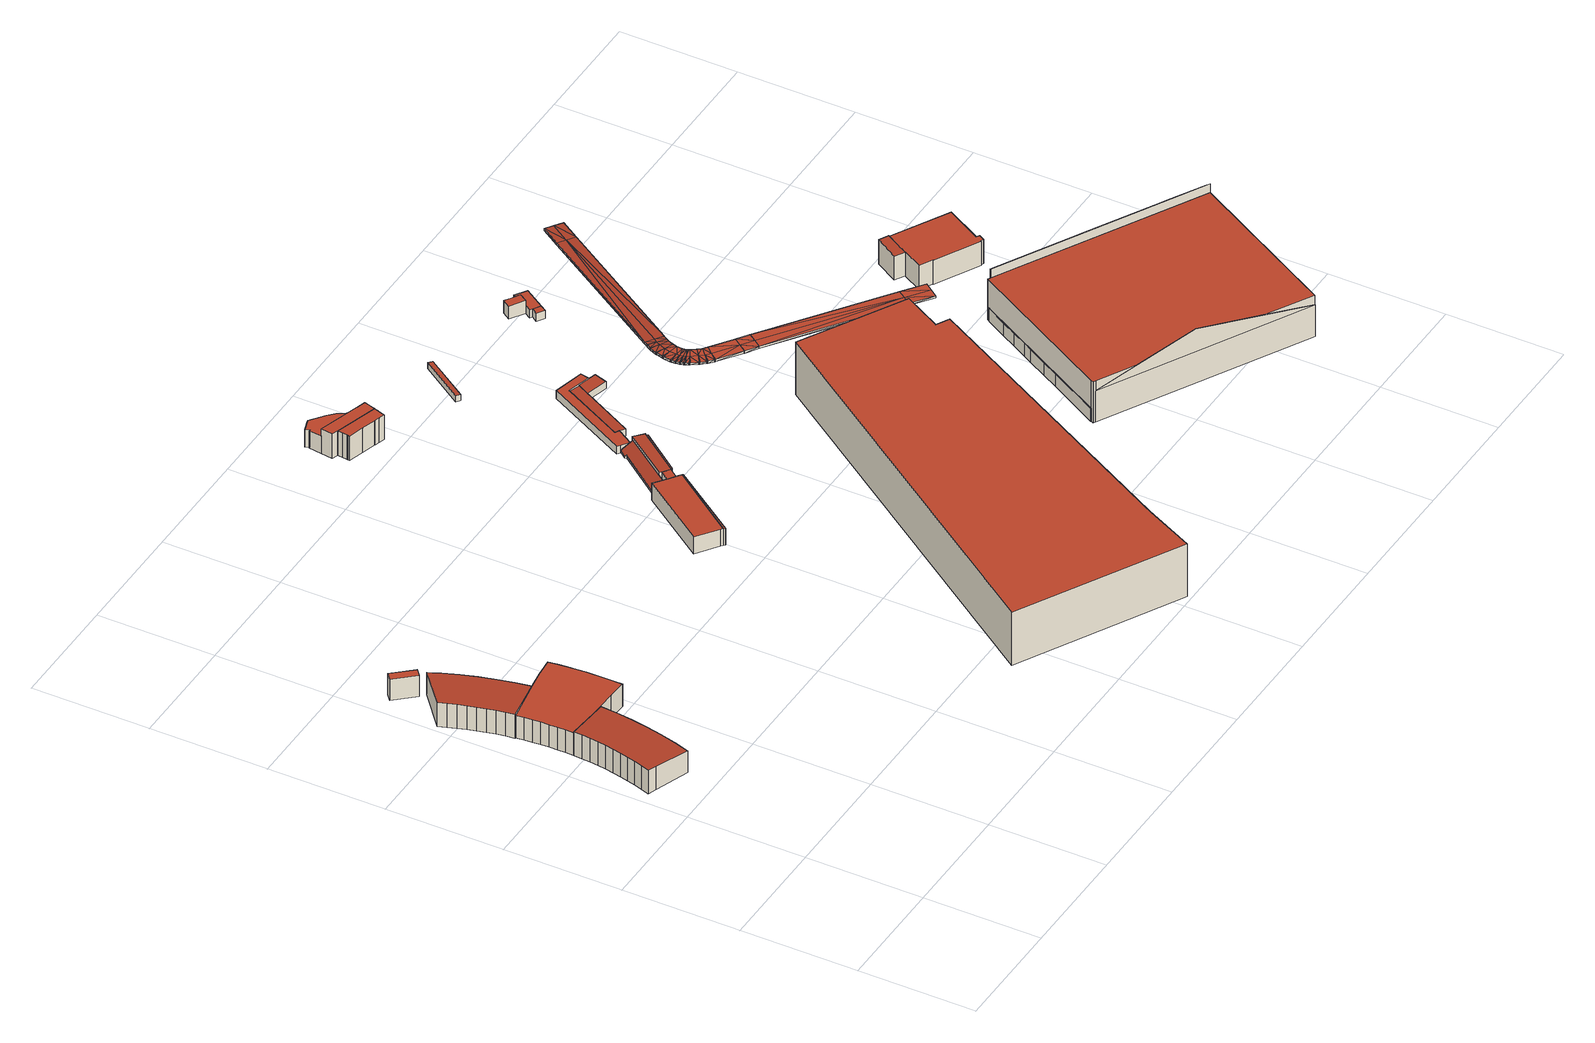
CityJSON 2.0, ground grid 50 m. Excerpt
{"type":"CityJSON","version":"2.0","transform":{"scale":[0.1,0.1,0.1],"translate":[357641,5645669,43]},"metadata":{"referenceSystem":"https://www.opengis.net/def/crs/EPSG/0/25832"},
"CityObjects":{
"building1":{"type":"Building","attributes":{"Gemeindeschluessel":"05315000","Geometrietyp2DReferenz":"3000","function":"31001_3030","roofType":"2100","measuredHeight":11.27},"geometry":[{"type":"Solid","lod":"2","boundaries":[[[[0,1,2,3]],[[4,5,1,0]],[[6,7,5,4]],[[8,9,7,6]],[[10,11,9,8]],[[12,13,11,10]],[[14,15,13,12]],[[16,17,15,14]],[[18,19,17,16]],[[20,21,19,18]],[[22,23,21,20]],[[24,25,23,22]],[[26,27,25,24]],[[28,29,27,26]],[[30,31,29,28]],[[32,33,31,30]],[[34,35,33,32]],[[36,37,35,34]],[[3,2,37,36]],[[34,32,30,28,26,24,22,20,18,16,14,12,10,8,6,4,0,3,36]],[[1,5,7,9,11,13,15,17,19,21,23,25,27,29,31,33,35,37,2]]]],"semantics":{"surfaces":[{"type":"WallSurface"},{"type":"RoofSurface"},{"type":"GroundSurface"}],"values":[[0,0,0,0,0,0,0,0,0,0,0,0,0,0,0,0,0,0,0,1,2]]}}]},
"building2":{"type":"Building","attributes":{"Gemeindeschluessel":"05315000","Geometrietyp2DReferenz":"3000","function":"31001_3030","roofType":"2100","measuredHeight":11.13},"geometry":[{"type":"Solid","lod":"2","boundaries":[[[[38,39,40,41]],[[42,43,39,38]],[[44,45,43,42]],[[46,47,45,44]],[[48,49,47,46]],[[50,51,49,48]],[[52,53,51,50]],[[54,55,53,52]],[[56,57,55,54]],[[58,59,57,56]],[[60,61,59,58]],[[62,63,61,60]],[[64,65,63,62]],[[66,67,65,64]],[[68,69,67,66]],[[41,40,69,68]],[[66,64,62,60,58,56,54,52,50,48,46,44,42,38,41,68]],[[39,43,45,47,49,51,53,55,57,59,61,63,65,67,69,40]]]],"semantics":{"surfaces":[{"type":"WallSurface"},{"type":"RoofSurface"},{"type":"GroundSurface"}],"values":[[0,0,0,0,0,0,0,0,0,0,0,0,0,0,0,0,1,2]]}}]},
"building3":{"type":"Building","attributes":{"Gemeindeschluessel":"05315000","Geometrietyp2DReferenz":"3000","function":"31001_3030","roofType":"1000","measuredHeight":10.63},"geometry":[{"type":"Solid","lod":"2","boundaries":[[[[70,71,72,73]],[[74,75,71,70]],[[76,77,75,74]],[[78,79,77,76]],[[80,81,79,78]],[[82,83,81,80]],[[84,85,83,82]],[[86,87,85,84]],[[88,89,87,86]],[[90,91,89,88]],[[92,23,91,90]],[[93,21,23,92]],[[94,95,21,93]],[[96,97,95,94]],[[98,99,97,96]],[[100,101,99,98]],[[102,103,101,100]],[[104,105,103,102]],[[106,107,105,104]],[[108,109,107,106]],[[73,72,109,108]],[[106,104,102,100,98,96,94,93,92,90,88,86,84,82,80,78,76,74,70,73,108]],[[71,75,77,79,81,83,85,87,89,91,23,21,95,97,99,101,103,105,107,109,72]]]],"semantics":{"surfaces":[{"type":"WallSurface"},{"type":"RoofSurface"},{"type":"GroundSurface"}],"values":[[0,0,0,0,0,0,0,0,0,0,0,0,0,0,0,0,0,0,0,0,0,1,2]]}}]},
"building4":{"type":"Building","attributes":{"Gemeindeschluessel":"05315000","Geometrietyp2DReferenz":"3000","function":"51009_1610","roofType":"1000","measuredHeight":9.95},"geometry":[{"type":"Solid","lod":"2","boundaries":[[[[110,111,112,113]],[[114,115,111,110]],[[116,117,115,114]],[[113,112,117,116]],[[114,110,113,116]],[[111,115,117,112]]]],"semantics":{"surfaces":[{"type":"WallSurface"},{"type":"RoofSurface"},{"type":"GroundSurface"}],"values":[[0,0,0,0,1,2]]}}]},
"building5":{"type":"Building","attributes":{"Gemeindeschluessel":"05315000","Geometrietyp2DReferenz":"3000","function":"31001_2000","roofType":"1000","measuredHeight":7.93},"address":[{"country":"Germany","locality":"Köln","thoroughfareNumber":"123","thoroughfareName":"Auenweg"}],"geometry":[{"type":"Solid","lod":"2","boundaries":[[[[118,119,120,121]],[[122,123,119,118]],[[124,125,123,122]],[[126,127,125,124]],[[128,129,127,126]],[[130,131,129,128]],[[132,133,131,130]],[[121,120,133,132]],[[130,128,126,124,122,118,121,132]],[[119,123,125,127,129,131,133,120]]]],"semantics":{"surfaces":[{"type":"WallSurface"},{"type":"RoofSurface"},{"type":"GroundSurface"}],"values":[[0,0,0,0,0,0,0,0,1,2]]}}]},
"building6":{"type":"Building","attributes":{"Gemeindeschluessel":"05315000","Geometrietyp2DReferenz":"3000","function":"51009_1610","roofType":"1000","measuredHeight":7.94},"geometry":[{"type":"Solid","lod":"2","boundaries":[[[[134,135,136,137]],[[138,139,135,134]],[[140,141,139,138]],[[137,136,141,140]],[[138,134,137,140]],[[135,139,141,136]]]],"semantics":{"surfaces":[{"type":"WallSurface"},{"type":"RoofSurface"},{"type":"GroundSurface"}],"values":[[0,0,0,0,1,2]]}}]},
"building7":{"type":"Building","attributes":{"Gemeindeschluessel":"05315000","Geometrietyp2DReferenz":"3000","function":"31001_2000"},"children":["building7-1","building7-2","building7-3"]},
"building7-1":{"type":"BuildingPart","attributes":{"roofType":"1000","measuredHeight":11.49},"parents":["building7"],"geometry":[{"type":"Solid","lod":"2","boundaries":[[[[142,143,144,145]],[[146,147,143,142]],[[148,149,147,146]],[[150,151,149,148]],[[152,153,151,150]],[[154,155,153,152]],[[156,157,155,154]],[[158,159,157,156]],[[160,161,159,158]],[[162,163,161,160]],[[164,165,163,162]],[[166,167,165,164]],[[164,162,160,158,156,154,152,150,148,146,142,145,166]],[[144,143,147,149,151,153,155,157,159,161,163,165,167]],[[167,166,145,144]]]],"semantics":{"surfaces":[{"type":"WallSurface"},{"type":"RoofSurface"},{"type":"GroundSurface"},{"type":"ClosureSurface"}],"values":[[0,0,0,0,0,0,0,0,0,0,0,0,1,2,3]]}}]},
"building7-2":{"type":"BuildingPart","attributes":{"roofType":"1000","measuredHeight":8.17},"parents":["building7"],"geometry":[{"type":"Solid","lod":"2","boundaries":[[[[168,169,170,171]],[[172,173,169,168]],[[174,175,173,172]],[[176,177,175,174]],[[178,179,177,176]],[[180,181,179,178]],[[182,183,181,180]],[[184,185,183,182]],[[171,170,186,187]],[[184,182,180,178,176,174,172,168,171,187]],[[169,173,175,177,179,181,183,185,186,170]],[[185,184,187,186]]]],"semantics":{"surfaces":[{"type":"WallSurface"},{"type":"RoofSurface"},{"type":"GroundSurface"},{"type":"ClosureSurface"}],"values":[[0,0,0,0,0,0,0,0,0,1,2,3]]}}]},
"building7-3":{"type":"BuildingPart","attributes":{"roofType":"1000","measuredHeight":11.59},"parents":["building7"],"geometry":[{"type":"Solid","lod":"2","boundaries":[[[[188,189,185,184,190]],[[191,192,189,188]],[[193,194,192,191]],[[195,145,144,194,193]],[[167,166,196]],[[197,198,167,196]],[[199,187,186,198,197]],[[197,196,195,193,191,188,190,199]],[[189,192,194,144,167,198,186,185]],[[145,195,196,166]],[[167,144,145,166]],[[187,199,190,184]],[[185,186,187,184]]]],"semantics":{"surfaces":[{"type":"WallSurface"},{"type":"RoofSurface"},{"type":"GroundSurface"},{"type":"ClosureSurface"}],"values":[[0,0,0,0,0,0,0,1,2,0,3,0,3]]}}]},
"building8":{"type":"Building","attributes":{"Gemeindeschluessel":"05315000","Geometrietyp2DReferenz":"3000","function":"51009_1610","roofType":"5000","measuredHeight":4.58},"geometry":[{"type":"Solid","lod":"2","boundaries":[[[[200,201,202,203]],[[204,205,201,200]],[[206,207,205,204]],[[208,209,207,206]],[[210,211,209,208]],[[212,213,211,210]],[[214,215,213,212]],[[216,217,215,214]],[[218,219,217,216]],[[203,202,219,218]],[[220,221,204,222,223,224]],[[225,226,227,223,222,200,228,229]],[[224,223,227]],[[230,226,225,231]],[[230,231,214,212]],[[231,225,216,214]],[[226,230,212,210]],[[229,228,203,218]],[[228,200,203]],[[220,224,227,226,210,208]],[[225,229,218,216]],[[221,206,204]],[[222,204,200]],[[221,220,208,206]],[[201,205,207,209,211,213,215,217,219,202]]]],"semantics":{"surfaces":[{"type":"WallSurface"},{"type":"RoofSurface"},{"type":"GroundSurface"}],"values":[[0,0,0,0,0,0,0,0,0,0,1,1,1,1,0,0,0,0,0,0,0,0,0,0,2]]}}]},
"building9":{"type":"Building","attributes":{"Gemeindeschluessel":"05315000","Geometrietyp2DReferenz":"3000","function":"31001_2000","roofType":"1000","measuredHeight":24.91},"geometry":[{"type":"Solid","lod":"2","boundaries":[[[[232,233,234,235]],[[236,237,233,232]],[[238,239,237,236]],[[240,241,239,238]],[[242,243,241,240]],[[244,245,243,242]],[[235,234,245,244]],[[242,240,238,236,232,235,244]],[[233,237,239,241,243,245,234]]]],"semantics":{"surfaces":[{"type":"WallSurface"},{"type":"RoofSurface"},{"type":"GroundSurface"}],"values":[[0,0,0,0,0,0,0,1,2]]}}]},
"building10":{"type":"Building","attributes":{"Gemeindeschluessel":"05315000","Geometrietyp2DReferenz":"3000","function":"31001_2000"},"children":["building10-1","building10-2"]},
"building10-1":{"type":"BuildingPart","attributes":{"roofType":"2100","measuredHeight":6.39},"parents":["building10"],"geometry":[{"type":"Solid","lod":"2","boundaries":[[[[246,247,248,249]],[[250,251,247,246]],[[252,253,251,250]],[[254,255,253,252]],[[256,257,255,254]],[[258,259,257,256]],[[256,254,252,250,246,249,258]],[[247,251,253,255,257,259,248]],[[259,258,249,248]]]],"semantics":{"surfaces":[{"type":"WallSurface"},{"type":"RoofSurface"},{"type":"GroundSurface"},{"type":"ClosureSurface"}],"values":[[0,0,0,0,0,0,1,2,3]]}}]},
"building10-2":{"type":"BuildingPart","attributes":{"roofType":"9999","measuredHeight":6.32},"parents":["building10"],"geometry":[{"type":"Solid","lod":"2","boundaries":[[[[260,249,261,262]],[[249,248,263,261]],[[249,260,258]],[[262,264,259,258,260]],[[261,263,264,262]],[[259,248,249,258]],[[248,259,264,263]]]],"semantics":{"surfaces":[{"type":"RoofSurface"},{"type":"WallSurface"},{"type":"GroundSurface"}],"values":[[0,1,1,1,1,1,2]]}}]},
"building11":{"type":"Building","attributes":{"Gemeindeschluessel":"05315000","Geometrietyp2DReferenz":"3000","function":"51009_1610","roofType":"1000","measuredHeight":5.88},"geometry":[{"type":"Solid","lod":"2","boundaries":[[[[254,255,257,256]],[[265,266,255,254]],[[267,268,266,265]],[[256,257,268,267]],[[265,254,256,267]],[[255,266,268,257]]]],"semantics":{"surfaces":[{"type":"WallSurface"},{"type":"RoofSurface"},{"type":"GroundSurface"}],"values":[[0,0,0,0,1,2]]}}]},
"building12":{"type":"Building","attributes":{"Gemeindeschluessel":"05315000","Geometrietyp2DReferenz":"3000","function":"51009_1610","roofType":"1000","measuredHeight":3.52},"geometry":[{"type":"Solid","lod":"2","boundaries":[[[[269,270,271,272]],[[273,274,270,269]],[[275,276,274,273]],[[277,278,276,275]],[[279,280,278,277]],[[281,282,280,279]],[[283,284,282,281]],[[285,286,284,283]],[[287,288,286,285]],[[272,271,288,287]],[[285,283,281,279,277,275,273,269,272,287]],[[270,274,276,278,280,282,284,286,288,271]]]],"semantics":{"surfaces":[{"type":"WallSurface"},{"type":"RoofSurface"},{"type":"GroundSurface"}],"values":[[0,0,0,0,0,0,0,0,0,0,1,2]]}}]},
"building13":{"type":"Building","attributes":{"Gemeindeschluessel":"05315000","Geometrietyp2DReferenz":"3000","function":"31001_3010"},"address":[{"country":"Germany","locality":"Köln","thoroughfareNumber":"125","thoroughfareName":"Auenweg"}],"children":["building13-1","building13-2"]},
"building13-1":{"type":"BuildingPart","attributes":{"roofType":"2100","measuredHeight":3.65},"parents":["building13"],"geometry":[{"type":"Solid","lod":"2","boundaries":[[[[289,290,291,292,293]],[[294,295,290,289]],[[296,297,295,294]],[[298,299,297,296]],[[294,289,293,298,296]],[[291,290,295,297,299]],[[298,293,292]],[[291,299,298,292]]]],"semantics":{"surfaces":[{"type":"WallSurface"},{"type":"RoofSurface"},{"type":"GroundSurface"},{"type":"ClosureSurface"}],"values":[[0,0,0,0,1,2,0,3]]}}]},
"building13-2":{"type":"BuildingPart","attributes":{"roofType":"2100","measuredHeight":3.66},"parents":["building13"],"geometry":[{"type":"Solid","lod":"2","boundaries":[[[[300,301,302,303]],[[304,305,301,300]],[[306,307,305,304]],[[292,291,307,306]],[[303,302,299,298]],[[292,306,304,300,303,298]],[[301,305,307,291,299,302]],[[298,299,291,292]]]],"semantics":{"surfaces":[{"type":"WallSurface"},{"type":"RoofSurface"},{"type":"GroundSurface"},{"type":"ClosureSurface"}],"values":[[0,0,0,0,0,1,2,3]]}}]},
"building14":{"type":"Building","attributes":{"Gemeindeschluessel":"05315000","Geometrietyp2DReferenz":"3000","function":"51009_1610","roofType":"2100","measuredHeight":2.93},"geometry":[{"type":"Solid","lod":"2","boundaries":[[[[308,309,310,311]],[[312,313,309,308]],[[314,315,313,312]],[[311,310,315,314]],[[312,308,311,314]],[[309,313,315,310]]]],"semantics":{"surfaces":[{"type":"WallSurface"},{"type":"RoofSurface"},{"type":"GroundSurface"}],"values":[[0,0,0,0,1,2]]}}]},
"building15":{"type":"Building","attributes":{"Gemeindeschluessel":"05315000","Geometrietyp2DReferenz":"3000","function":"51009_1610","roofType":"9999","measuredHeight":6},"geometry":[{"type":"Solid","lod":"2","boundaries":[[[[316,317,318,319,320,321]],[[319,322,323,320]],[[318,324,322,319]],[[317,325,324,318]],[[316,326,325,317]],[[321,327,326,316]],[[320,323,327,321]],[[322,324,325,326,327,323]]]],"semantics":{"surfaces":[{"type":"RoofSurface"},{"type":"WallSurface"},{"type":"GroundSurface"}],"values":[[0,1,1,1,1,1,1,2]]}}]},
"building16":{"type":"Building","attributes":{"Gemeindeschluessel":"05315000","Geometrietyp2DReferenz":"3000","function":"31001_2000"},"children":["building16-1","building16-2"]},
"building16-1":{"type":"BuildingPart","attributes":{"roofType":"1000","measuredHeight":3.69},"parents":["building16"],"geometry":[{"type":"Solid","lod":"2","boundaries":[[[[328,329,330,331]],[[332,333,334,335]],[[331,330,333,332]],[[335,328,331,332]],[[329,334,333,330]],[[329,328,335,334]]]],"semantics":{"surfaces":[{"type":"WallSurface"},{"type":"RoofSurface"},{"type":"GroundSurface"},{"type":"ClosureSurface"}],"values":[[0,0,0,1,2,3]]}}]},
"building16-2":{"type":"BuildingPart","attributes":{"roofType":"1000","measuredHeight":3.75},"parents":["building16"],"geometry":[{"type":"Solid","lod":"2","boundaries":[[[[336,337,338,339]],[[335,334,337,336]],[[340,341,329,328]],[[342,343,341,340]],[[344,345,343,342]],[[346,347,345,344]],[[339,338,347,346]],[[344,342,340,328,335,336,339,346]],[[337,334,329,341,343,345,347,338]],[[329,334,335,328]]]],"semantics":{"surfaces":[{"type":"WallSurface"},{"type":"RoofSurface"},{"type":"GroundSurface"},{"type":"ClosureSurface"}],"values":[[0,0,0,0,0,0,0,1,2,3]]}}]},
"building17":{"type":"Building","attributes":{"Geometrietyp2DReferenz":"2000","Gemeindeschluessel":"05315000","function":"53001_1800","roofType":"9999","measuredHeight":1},"geometry":[{"type":"Solid","lod":"2","boundaries":[[[[348,349,350]],[[349,351,350]],[[352,353,348]],[[353,349,348]],[[354,355,352]],[[355,353,352]],[[356,357,354]],[[357,355,354]],[[358,359,356]],[[359,357,356]],[[360,361,358]],[[361,359,358]],[[362,363,360]],[[363,361,360]],[[364,365,362]],[[365,363,362]],[[366,367,364]],[[367,365,364]],[[368,369,366]],[[369,367,366]],[[370,371,368]],[[371,369,368]],[[372,373,370]],[[373,371,370]],[[374,375,372]],[[375,373,372]],[[376,377,374]],[[377,375,374]],[[378,379,376]],[[379,377,376]],[[380,381,378]],[[381,379,378]],[[382,383,380]],[[383,381,380]],[[384,385,382]],[[385,383,382]],[[386,387,384]],[[387,385,384]],[[388,389,386]],[[389,387,386]],[[390,391,388]],[[391,389,388]],[[392,393,390]],[[393,391,390]],[[394,395,392]],[[395,393,392]],[[396,397,394]],[[397,395,394]],[[398,399,396]],[[399,397,396]],[[400,401,398]],[[401,399,398]],[[402,403,400]],[[403,401,400]],[[404,405,402]],[[405,403,402]],[[406,407,404]],[[407,405,404]],[[408,409,406]],[[409,407,406]],[[410,411,408]],[[411,409,408]],[[412,413,410]],[[413,411,410]],[[414,415,412]],[[415,413,412]],[[416,417,414]],[[417,415,414]],[[418,419,416]],[[419,417,416]],[[420,421,418]],[[421,419,418]],[[422,423,420]],[[423,421,420]],[[424,425,422]],[[425,423,422]],[[426,427,424]],[[427,425,424]],[[428,429,426]],[[429,427,426]],[[430,431,428]],[[431,429,428]],[[432,433,430]],[[433,431,430]],[[434,435,432]],[[435,433,432]],[[436,437,434]],[[437,435,434]],[[438,439,436]],[[439,437,436]],[[440,441,438]],[[441,439,438]],[[442,443,440]],[[443,441,440]],[[444,445,442]],[[445,443,442]],[[446,447,444]],[[447,445,444]],[[448,449,446]],[[449,447,446]],[[450,451,448]],[[451,449,448]],[[452,453,450]],[[453,451,450]],[[454,455,452]],[[455,453,452]],[[456,457,454]],[[457,455,454]],[[458,459,456]],[[459,457,456]],[[460,461,458]],[[461,459,458]],[[462,463,460]],[[463,461,460]],[[464,465,462]],[[465,463,462]],[[466,467,464]],[[467,465,464]],[[468,469,466]],[[469,467,466]],[[470,471,468]],[[471,469,468]],[[472,473,470]],[[473,471,470]],[[474,475,472]],[[475,473,472]],[[476,477,474]],[[477,475,474]],[[478,479,476]],[[479,477,476]],[[480,481,478]],[[481,479,478]],[[482,483,480]],[[483,481,480]],[[350,351,482]],[[351,483,482]],[[353,484,351]],[[353,351,349]],[[355,485,484]],[[355,484,353]],[[359,486,485]],[[359,485,357]],[[357,485,355]],[[361,487,486]],[[361,486,359]],[[363,488,487]],[[363,487,361]],[[489,488,365]],[[365,488,363]],[[490,489,365]],[[490,365,367]],[[491,490,367]],[[491,367,369]],[[492,491,371]],[[371,491,369]],[[493,492,371]],[[493,371,373]],[[494,493,375]],[[375,493,373]],[[495,494,375]],[[495,375,377]],[[496,495,379]],[[379,495,377]],[[497,496,379]],[[497,379,381]],[[498,497,381]],[[498,381,383]],[[499,498,383]],[[499,383,385]],[[499,385,387]],[[500,499,387]],[[500,387,389]],[[393,500,389]],[[393,389,391]],[[484,481,483]],[[484,483,351]],[[485,479,484]],[[484,479,481]],[[486,475,477]],[[486,477,479]],[[486,479,485]],[[487,469,471]],[[487,471,486]],[[486,471,473]],[[486,473,475]],[[488,463,465]],[[488,465,487]],[[487,465,467]],[[487,467,469]],[[459,461,488]],[[488,461,463]],[[459,488,489]],[[459,489,457]],[[455,457,489]],[[455,489,490]],[[455,490,453]],[[453,490,451]],[[449,451,490]],[[449,490,491]],[[491,445,447]],[[491,447,449]],[[443,445,491]],[[443,491,492]],[[492,439,441]],[[492,441,443]],[[437,439,492]],[[437,492,493]],[[493,433,435]],[[493,435,437]],[[431,433,493]],[[431,493,494]],[[431,494,429]],[[429,494,427]],[[425,427,494]],[[425,494,423]],[[423,494,495]],[[423,495,421]],[[419,421,495]],[[419,495,417]],[[417,495,496]],[[417,496,415]],[[413,415,496]],[[413,496,411]],[[411,496,497]],[[411,497,409]],[[407,409,497]],[[407,497,498]],[[407,498,405]],[[405,498,403]],[[401,403,498]],[[401,498,399]],[[399,498,499]],[[397,399,500]],[[500,399,499]],[[395,397,500]],[[395,500,393]],[[352,350,501]],[[352,348,350]],[[354,501,502]],[[354,352,501]],[[358,502,503]],[[358,356,502]],[[356,354,502]],[[360,503,504]],[[360,358,503]],[[362,504,505]],[[362,360,504]],[[506,364,505]],[[364,362,505]],[[507,364,506]],[[507,366,364]],[[508,366,507]],[[508,368,366]],[[509,370,508]],[[370,368,508]],[[510,370,509]],[[510,372,370]],[[511,374,510]],[[374,372,510]],[[512,374,511]],[[512,376,374]],[[513,378,512]],[[378,376,512]],[[514,378,513]],[[514,380,378]],[[515,380,514]],[[515,382,380]],[[516,382,515]],[[516,384,382]],[[516,386,384]],[[517,386,516]],[[517,388,386]],[[392,388,517]],[[392,390,388]],[[501,482,480]],[[501,350,482]],[[502,501,478]],[[501,480,478]],[[503,476,474]],[[503,478,476]],[[503,502,478]],[[504,470,468]],[[504,503,470]],[[503,472,470]],[[503,474,472]],[[505,464,462]],[[505,504,464]],[[504,466,464]],[[504,468,466]],[[458,505,460]],[[505,462,460]],[[458,506,505]],[[458,456,506]],[[454,506,456]],[[454,507,506]],[[454,452,507]],[[452,450,507]],[[448,507,450]],[[448,508,507]],[[508,446,444]],[[508,448,446]],[[442,508,444]],[[442,509,508]],[[509,440,438]],[[509,442,440]],[[436,509,438]],[[436,510,509]],[[510,434,432]],[[510,436,434]],[[430,510,432]],[[430,511,510]],[[430,428,511]],[[428,426,511]],[[424,511,426]],[[424,422,511]],[[422,512,511]],[[422,420,512]],[[418,512,420]],[[418,416,512]],[[416,513,512]],[[416,414,513]],[[412,513,414]],[[412,410,513]],[[410,514,513]],[[410,408,514]],[[406,514,408]],[[406,515,514]],[[406,404,515]],[[404,402,515]],[[400,515,402]],[[400,398,515]],[[398,516,515]],[[396,517,398]],[[517,516,398]],[[394,517,396]],[[394,392,517]]]],"semantics":{"surfaces":[{"type":"WallSurface"},{"type":"GroundSurface"},{"type":"RoofSurface"}],"values":[[0,0,0,0,0,0,0,0,0,0,0,0,0,0,0,0,0,0,0,0,0,0,0,0,0,0,0,0,0,0,0,0,0,0,0,0,0,0,0,0,0,0,0,0,0,0,0,0,0,0,0,0,0,0,0,0,0,0,0,0,0,0,0,0,0,0,0,0,0,0,0,0,0,0,0,0,0,0,0,0,0,0,0,0,0,0,0,0,0,0,0,0,0,0,0,0,0,0,0,0,0,0,0,0,0,0,0,0,0,0,0,0,0,0,0,0,0,0,0,0,0,0,0,0,0,0,0,0,0,0,0,0,0,0,0,0,1,1,1,1,1,1,1,1,1,1,1,1,1,1,1,1,1,1,1,1,1,1,1,1,1,1,1,1,1,1,1,1,1,1,1,1,1,1,1,1,1,1,1,1,1,1,1,1,1,1,1,1,1,1,1,1,1,1,1,1,1,1,1,1,1,1,1,1,1,1,1,1,1,1,1,1,1,1,1,1,1,1,1,1,1,1,1,1,1,1,1,1,1,1,1,1,1,1,1,1,2,2,2,2,2,2,2,2,2,2,2,2,2,2,2,2,2,2,2,2,2,2,2,2,2,2,2,2,2,2,2,2,2,2,2,2,2,2,2,2,2,2,2,2,2,2,2,2,2,2,2,2,2,2,2,2,2,2,2,2,2,2,2,2,2,2,2,2,2,2,2,2,2,2,2,2,2,2,2,2,2,2,2,2,2,2,2,2,2,2,2,2,2,2,2,2,2,2,2,2]]}}]},
"building18":{"type":"Building","attributes":{"name":"5","Gemeindeschluessel":"05315000","Geometrietyp2DReferenz":"3000","function":"31001_2000"},"children":["building18-1","building18-2","building18-3","building18-4"]},
"building18-1":{"type":"BuildingPart","attributes":{"roofType":"9999","measuredHeight":6.01},"parents":["building18"],"geometry":[{"type":"Solid","lod":"2","boundaries":[[[[518,519,520,521,522,523,524,525,526,527,528]],[[526,529,530,527]],[[525,531,529,526]],[[524,532,531,525]],[[523,533,532,524]],[[522,534,533,523]],[[521,535,534,522]],[[520,536,535,521]],[[519,537,536,520]],[[518,538,537,519]],[[527,530,539,528]],[[538,518,528,539]],[[529,531,532,533,534,535,536,537,538,539,530]]]],"semantics":{"surfaces":[{"type":"RoofSurface"},{"type":"WallSurface"},{"type":"GroundSurface"}],"values":[[0,1,1,1,1,1,1,1,1,1,1,1,2]]}}]},
"building18-2":{"type":"BuildingPart","attributes":{"roofType":"1000","measuredHeight":19.18},"parents":["building18"],"geometry":[{"type":"Solid","lod":"2","boundaries":[[[[540,528,539,541,542]],[[543,544,538,518,545]],[[546,547,548,549,550]],[[542,541,551,552,553]],[[554,555,546,550,543,545,540,542,553]],[[539,538,544,549,548,551,541]],[[528,540,545,518]],[[538,539,528,518]],[[544,543,550,549]],[[554,553,552]],[[546,555,547]],[[551,548,547,552]],[[547,555,554,552]]]],"semantics":{"surfaces":[{"type":"WallSurface"},{"type":"RoofSurface"},{"type":"GroundSurface"},{"type":"ClosureSurface"}],"values":[[0,0,0,0,1,2,0,3,3,0,0,3,3]]}}]},
"building18-3":{"type":"BuildingPart","attributes":{"roofType":"3100","measuredHeight":25.53},"parents":["building18"],"geometry":[{"type":"Solid","lod":"2","boundaries":[[[[556,557,548,547]],[[558,559,557,556]],[[552,551,559,558]],[[556,560,558]],[[556,547,555,561]],[[561,560,556]],[[560,561,554,552]],[[552,558,560]],[[557,559,551,548]],[[551,552,547,548]],[[561,555,554]],[[554,555,547,552]]]],"semantics":{"surfaces":[{"type":"WallSurface"},{"type":"RoofSurface"},{"type":"GroundSurface"},{"type":"ClosureSurface"}],"values":[[0,0,0,0,1,1,1,1,2,3,0,3]]}}]},
"building18-4":{"type":"BuildingPart","attributes":{"roofType":"1000","measuredHeight":23.21},"parents":["building18"],"geometry":[{"type":"Solid","lod":"2","boundaries":[[[[562,563,564,565]],[[566,567,563,562]],[[568,569,567,566]],[[570,571,569,568]],[[572,573,571,570]],[[574,575,573,572]],[[576,577,575,574]],[[578,550,549,577,576]],[[565,564,544,543,579]],[[578,576,574,572,570,568,566,562,565,579]],[[563,567,569,571,573,575,577,549,544,564]],[[550,578,579,543]],[[544,549,550,543]]]],"semantics":{"surfaces":[{"type":"WallSurface"},{"type":"RoofSurface"},{"type":"GroundSurface"},{"type":"ClosureSurface"}],"values":[[0,0,0,0,0,0,0,0,0,1,2,0,3]]}}]},
"building19":{"type":"Building","attributes":{"Gemeindeschluessel":"05315000","Geometrietyp2DReferenz":"3000","function":"31001_2500"},"children":["building19-1","building19-2"]},
"building19-1":{"type":"BuildingPart","attributes":{"roofType":"2100","measuredHeight":11.68},"parents":["building19"],"geometry":[{"type":"Solid","lod":"2","boundaries":[[[[580,581,582,583]],[[584,585,586,581,580]],[[583,582,587,588]],[[589,584,580,583,588]],[[581,586,587,582]],[[585,584,589]],[[587,586,585,589,588]]]],"semantics":{"surfaces":[{"type":"WallSurface"},{"type":"RoofSurface"},{"type":"GroundSurface"},{"type":"ClosureSurface"}],"values":[[0,0,0,1,2,0,3]]}}]},
"building19-2":{"type":"BuildingPart","attributes":{"roofType":"1000","measuredHeight":11.36},"parents":["building19"],"geometry":[{"type":"Solid","lod":"2","boundaries":[[[[590,591,586,585]],[[592,593,591,590]],[[594,595,593,592]],[[596,597,595,594]],[[598,599,597,596]],[[600,601,599,598]],[[602,603,601,600]],[[604,605,603,602]],[[606,607,605,604]],[[608,588,587,607,606]],[[604,602,600,598,596,594,592,590,585,589,608,606]],[[586,591,593,595,597,599,601,603,605,607,587]],[[588,608,589]],[[587,588,589,585,586]]]],"semantics":{"surfaces":[{"type":"WallSurface"},{"type":"RoofSurface"},{"type":"GroundSurface"},{"type":"ClosureSurface"}],"values":[[0,0,0,0,0,0,0,0,0,0,1,2,0,3]]}}]}
},
"vertices":[
[37,1212,143],[37,1212,31],[25,1178,31],[25,1178,143],[48,1247,143],[48,1247,31],[57,1282,142],[57,1282,31],[66,1317,142],[66,1317,31],[73,1352,142],[73,1352,31],[80,1388,143],[80,1388,31],[85,1423,143],[85,1423,31],[89,1459,143],[89,1459,31],[92,1495,143],[92,1495,31],[94,1531,143],[94,1531,31],[286,1522,134],[286,1522,31],[282,1453,133],[282,1453,31],[273,1384,133],[273,1384,31],[262,1315,133],[262,1315,31],[248,1247,133],[248,1247,31],[230,1179,133],[230,1179,31],[209,1112,133],[209,1112,31],[63,1165,141],[63,1165,31],
[75,1808,142],[75,1808,30],[81,1771,30],[81,1771,142],[68,1845,142],[68,1845,30],[59,1881,141],[59,1881,30],[50,1917,141],[50,1917,30],[40,1953,141],[40,1953,30],[29,1989,141],[29,1989,30],[16,2024,142],[16,2024,30],[3,2059,142],[3,2059,30],[152,2186,134],[152,2186,30],[175,2138,133],[175,2138,30],[201,2073,133],[201,2073,30],[223,2007,133],[223,2007,30],[242,1939,133],[242,1939,30],[258,1871,133],[258,1871,30],[270,1804,133],[270,1804,30],
[420,1822,137],[420,1822,31],[343,1815,31],[343,1815,137],[426,1784,137],[426,1784,31],[430,1746,137],[430,1746,31],[434,1707,137],[434,1707,31],[437,1669,137],[437,1669,31],[438,1631,137],[438,1631,31],[439,1592,137],[439,1592,31],[439,1554,137],[439,1554,31],[438,1515,137],[438,1515,31],[359,1519,137],[359,1519,31],[286,1522,137],[94,1531,137],[95,1566,137],[95,1566,31],[95,1600,137],[95,1600,31],[94,1634,137],[94,1634,31],[92,1669,137],[92,1669,31],[89,1703,137],[89,1703,31],[86,1737,137],[86,1737,31],[81,1771,137],[81,1771,31],[270,1804,137],[270,1804,31],
[81,2313,130],[81,2313,31],[53,2289,31],[53,2289,130],[154,2227,130],[154,2227,31],[127,2204,130],[127,2204,31],
[1457,1662,110],[1457,1662,31],[1464,1657,31],[1464,1657,110],[1367,1728,110],[1367,1728,31],[1575,2020,110],[1575,2020,31],[1587,2011,110],[1587,2011,31],[1631,1978,110],[1631,1978,31],[1662,1956,110],[1662,1956,31],[1674,1947,110],[1674,1947,31],
[1674,1947,109],[1674,1947,30],[1464,1657,30],[1464,1657,109],[1678,1944,109],[1678,1944,30],[1472,1651,109],[1472,1651,30],
[1426,3099,144],[1426,3099,29],[1430,3114,29],[1430,3114,144],[1424,3094,144],[1424,3094,29],[1415,3065,144],[1415,3065,29],[1390,3072,144],[1390,3072,29],[1370,3078,144],[1370,3078,29],[1367,3079,144],[1367,3079,29],[1307,3096,144],[1307,3096,29],[1241,3115,144],[1241,3115,29],[1242,3122,144],[1242,3122,29],[1242,3127,144],[1242,3127,29],[1245,3147,144],[1245,3147,29],[1247,3169,144],[1247,3169,29],
[1239,3281,111],[1239,3281,29],[1234,3282,29],[1234,3282,111],[1232,3300,111],[1232,3300,29],[1280,3316,111],[1280,3316,29],[1285,3318,111],[1285,3318,29],[1345,3273,111],[1345,3273,29],[1374,3245,111],[1374,3245,29],[1394,3213,111],[1394,3213,29],[1403,3176,111],[1403,3176,29],[1227,3229,29],[1227,3229,111],
[1445,3164,145],[1445,3164,29],[1403,3176,145],[1437,3136,145],[1437,3136,29],[1433,3125,145],[1433,3125,29],[1430,3114,145],[1247,3169,145],[1220,3177,145],[1220,3177,29],[1227,3229,145],
[1744,2228,41],[1744,2228,33],[1748,2222,33],[1748,2222,41],[1768,2259,41],[1768,2259,33],[1799,2235,41],[1799,2235,33],[1806,2231,41],[1806,2231,33],[1664,2039,41],[1664,2039,33],[1672,2033,41],[1672,2033,33],[1631,1978,41],[1631,1978,33],[1623,1984,41],[1623,1984,33],[1587,2011,41],[1587,2011,33],[1806,2231,51],[1799,2235,50],[1768,2259,42],[1801,2226,78],[1802,2226,75],[1623,1984,78],[1664,2039,78],[1664,2040,78],[1748,2222,47],[1587,2011,43],[1672,2033,52],[1631,1978,53],
[1355,374,278],[1355,374,29],[2031,5,29],[2031,5,278],[2388,1860,278],[2388,1860,29],[2819,1620,278],[2819,1620,29],[2730,1457,278],[2730,1457,29],[2784,1427,278],[2784,1427,29],[2135,221,278],[2135,221,29],
[1664,2039,92],[1664,2039,28],[1672,2033,28],[1672,2033,91],[1806,2231,92],[1806,2231,28],[1848,2200,87],[1848,2200,28],[1843,2193,87],[1843,2193,28],[1706,2008,87],[1706,2008,28],[1703,2010,87],[1703,2010,28],
[1703,2010,91],[1631,1978,91],[1662,1956,91],[1631,1978,28],[1662,1956,28],
[1847,2187,87],[1847,2187,28],[1716,2011,87],[1716,2011,28],
[1819,2268,65],[1819,2268,29],[1843,2306,29],[1843,2306,65],[1799,2235,65],[1799,2235,29],[1768,2259,65],[1768,2259,29],[1754,2269,65],[1754,2269,29],[1939,2627,65],[1939,2627,29],[2071,2596,65],[2071,2596,29],[2063,2557,65],[2063,2557,29],[1962,2584,65],[1962,2584,29],[1825,2315,65],[1825,2315,29],
[2063,2557,64],[2063,2557,27],[2012,2570,27],[2012,2570,60],[2012,2570,64],[2095,2548,64],[2095,2548,27],[2081,2494,60],[2081,2494,27],[1986,2519,60],[1986,2519,27],
[1843,2306,62],[1843,2306,27],[1869,2293,27],[1869,2293,60],[1825,2315,64],[1825,2315,27],[1962,2584,64],[1962,2584,27],
[1742,2944,55],[1742,2944,26],[1760,2932,26],[1760,2932,53],[1868,3131,55],[1868,3131,26],[1885,3119,53],[1885,3119,26],
[2351,3006,89],[2343,3011,89],[2320,3025,89],[2291,3044,89],[2269,3010,89],[2330,2972,89],[2291,3044,29],[2269,3010,29],[2320,3025,29],[2343,3011,29],[2351,3006,29],[2330,2972,29],
[2325,2941,65],[2325,2941,28],[2308,2915,28],[2308,2915,65],[2339,2894,65],[2339,2894,28],[2356,2921,28],[2356,2921,65],
[2413,3010,65],[2413,3010,28],[2363,3042,28],[2363,3042,65],[2314,2947,65],[2314,2947,28],[2330,2972,65],[2330,2972,28],[2351,3006,65],[2351,3006,28],[2343,3011,65],[2343,3011,28],
[2888,3121,16],[2888,3121,6],[2856,3144,16],[2856,3144,6],[2823,3031,27],[2823,3031,17],[2374,2410,105],[2374,2410,95],[2374,2409,105],[2374,2409,95],[2362,2393,107],[2362,2393,97],[2352,2378,109],[2352,2378,99],[2340,2354,112],[2340,2354,102],[2334,2334,113],[2334,2334,103],[2332,2310,114],[2332,2310,104],[2332,2302,114],[2332,2302,104],[2333,2295,114],[2333,2295,104],[2335,2289,115],[2335,2289,105],[2338,2282,115],[2338,2282,105],[2352,2260,116],[2352,2260,106],[2365,2244,117],[2365,2244,107],[2380,2230,118],[2380,2230,108],[2469,2162,120],[2469,2162,110],[2519,2127,120],[2519,2127,110],[2520,2127,120],[2520,2127,110],[3018,1770,116],[3018,1770,106],[3109,1705,115],[3109,1705,105],[3086,1672,115],[3086,1672,105],[3062,1640,115],[3062,1640,105],[2972,1705,116],[2972,1705,106],[2474,2062,120],[2474,2062,110],[2423,2097,120],[2423,2097,110],[2422,2097,120],[2422,2097,110],[2422,2098,120],[2422,2098,110],[2330,2168,118],[2330,2168,108],[2328,2169,118],[2328,2169,108],[2327,2170,118],[2327,2170,108],[2308,2188,117],[2308,2188,107],[2306,2190,117],[2306,2190,107],[2305,2192,117],[2305,2192,107],[2289,2211,116],[2289,2211,106],[2287,2213,116],[2287,2213,106],[2286,2215,116],[2286,2215,106],[2269,2242,115],[2269,2242,105],[2268,2244,115],[2268,2244,105],[2266,2247,115],[2266,2247,105],[2261,2258,115],[2261,2258,105],[2260,2261,115],[2260,2261,105],[2259,2263,115],[2259,2263,105],[2256,2274,114],[2256,2274,104],[2255,2277,114],[2255,2277,104],[2255,2279,114],[2255,2279,104],[2253,2292,114],[2253,2292,104],[2252,2294,114],[2252,2294,104],[2252,2296,114],[2252,2296,104],[2252,2310,114],[2252,2310,104],[2252,2313,114],[2252,2313,104],[2252,2316,114],[2252,2316,104],[2255,2346,113],[2255,2346,103],[2256,2350,113],[2256,2350,103],[2257,2354,113],[2257,2354,103],[2265,2380,112],[2265,2380,102],[2266,2383,112],[2266,2383,102],[2267,2386,112],[2267,2386,102],[2281,2415,109],[2281,2415,99],[2282,2417,109],[2282,2417,99],[2283,2419,109],[2283,2419,99],[2295,2437,107],[2295,2437,97],[2296,2439,107],[2296,2439,97],[2297,2440,107],[2297,2440,97],[2310,2457,105],[2310,2457,95],[2758,3078,27],[2758,3078,17],[2823,3168,16],[2823,3168,6],[2791,3055,17],[2342,2433,95],[2329,2416,97],[2317,2398,99],[2303,2368,102],[2295,2342,103],[2292,2312,104],[2292,2298,104],[2294,2286,104],[2298,2275,105],[2303,2263,105],[2320,2237,106],[2336,2217,107],[2354,2199,108],[2446,2129,110],[2497,2094,110],[2995,1737,106],[2791,3055,27],[2342,2433,105],[2329,2416,107],[2317,2398,109],[2303,2368,112],[2295,2342,113],[2292,2312,114],[2292,2298,114],[2294,2286,114],[2298,2275,115],[2303,2263,115],[2320,2237,116],[2336,2217,117],[2354,2199,118],[2446,2129,120],[2497,2094,120],[2995,1737,116],
[3122,1453,93],[3117,1443,93],[3115,1444,93],[3064,1353,93],[3030,1291,93],[2995,1227,93],[2975,1189,93],[2930,1107,93],[2892,1039,93],[2773,823,93],[2775,822,93],[2892,1039,33],[2773,823,33],[2930,1107,33],[2975,1189,33],[2995,1227,33],[3030,1291,33],[3064,1353,33],[3115,1444,33],[3117,1443,33],[3122,1453,33],[2775,822,33],
[2775,822,225],[2769,812,33],[2769,812,225],[3132,1447,225],[3132,1447,33],[3122,1453,225],[3623,345,225],[3623,345,181],[3623,345,33],[3974,983,33],[3974,983,225],[2779,806,33],[2779,806,181],[2779,806,225],[2937,720,225],[3437,447,225],
[3622,343,181],[3622,343,33],[2778,805,181],[2778,805,33],[3165,593,288],[3167,595,288],
[3448,1276,265],[3448,1276,33],[3133,1449,33],[3133,1449,265],[3487,1255,265],[3487,1255,33],[3764,1102,265],[3764,1102,33],[3813,1075,265],[3813,1075,33],[3964,992,265],[3964,992,33],[3963,990,265],[3963,990,33],[3975,984,265],[3975,984,33],[3974,983,265],[3132,1447,265],
[3217,1967,150],[3217,1967,34],[3162,1872,34],[3162,1872,144],[3254,1947,150],[3254,1947,147],[3254,1947,34],[3202,1848,34],[3202,1848,144],[3227,1895,147],
[3494,1814,147],[3494,1814,34],[3409,1662,147],[3409,1662,34],[3422,1654,147],[3422,1654,34],[3407,1629,147],[3407,1629,34],[3395,1635,147],[3395,1635,34],[3392,1631,147],[3392,1631,34],[3208,1731,147],[3208,1731,34],[3210,1734,147],[3210,1734,34],[3156,1763,147],[3156,1763,34],[3202,1848,147]
]}
